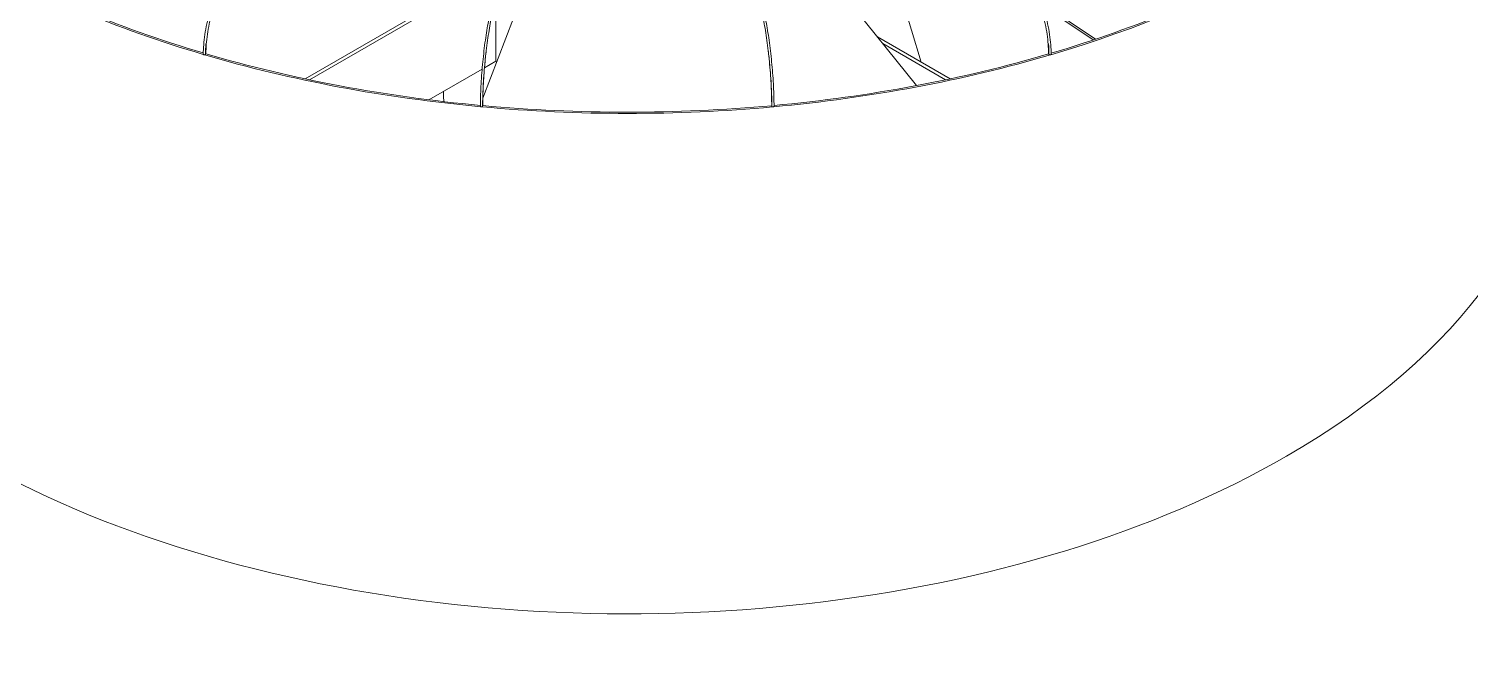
# Model space of a CAD drawing. Header units: millimetres. Extents: x -312439 to 477422, y -331570 to 212570.
# Drawn here: x 396419.5 to 396825, y 108075 to 108251.5 of the extents above; entities that cross this region are included whole.
import ezdxf

# ---------------------------------------------------------------- set-up
doc = ezdxf.new("R2010")
doc.units = ezdxf.units.MM

msp = doc.modelspace()

# ---------------------------------------------------------------- linework, layer by layer
at = {"color": 0, "linetype": 'Continuous', "lineweight": 0, "extrusion": (0, 0.816497, 0.57735)}
for p, q in [((396669.248, 108235.517), (396646.619, 108263.733)), ((396663.164, 108266.588), (396670.556, 108242.116)), ((396540.205, 108262.235), (396497.219, 108237.417)), ((396498.486, 108237.148), (396541.643, 108262.065)), ((396558.147, 108260.499), (396547.225, 108231.992)), ((396550.899, 108259.505), (396550.899, 108242.405)), ((396704.536, 108258.707), (396719.628, 108248.566)), ((396718.982, 108248.349), (396704.81, 108257.873)), ((396678.696, 108237.417), (396658.264, 108249.213)), ((396659.757, 108247.351), (396677.428, 108237.148)), ((396547.03, 108240.172), (396532.06, 108231.529)), ((396550.899, 108242.405), (396547.695, 108240.556)), ((396536.157, 108232.908), (396536.157, 108233.894)), ((396546.547, 108230.223), (396546.444, 108229.954))]:
    msp.add_line(p, q, dxfattribs=at)
at = {"color": 0, "linetype": 'Continuous', "lineweight": 0}
for centre, major_axis, ratio, start_param, end_param in [((396587.957, 108379.083), (-262.225, 0), 0.5773503, 2.0421116, 2.6702774), ((396587.957, 108379.083), (-262.225, 0), 0.5773503, 0.7858257, 1.0981183), ((396587.957, 108379.083), (-261.613, 0), 0.5773503, 0.7858227, 1.096892), ((396587.957, 108379.083), (-261.613, 0), 0.5773503, 2.0437737, 2.355024), ((396468.871, 108244.329), (-0.306, 0), 0.5773503, 0, 3.1415927), ((396587.957, 108379.083), (-262.225, 0), 0.5773503, 1.0998851, 1.4125333), ((396469.01, 108244.487), (-0.306, -0.003), 0.5885883, 2.6652649, 3.1415927), ((396587.957, 108379.083), (-261.613, 0), 0.5773503, 1.1000981, 1.4118355), ((396587.957, 108379.083), (-262.225, 0), 0.5773503, 1.7280308, 2.0415976), ((396587.957, 108379.083), (-261.613, 0), 0.5773503, 1.7289191, 2.0406845), ((396706.688, 108244.487), (-0.306, 0.003), 0.5885883, 0, 0.4763277), ((396706.827, 108244.329), (-0.306, 0), 0.5773503, 0, 3.1415927), ((396587.957, 108264.301), (-53.025, 0), 0.5773503, 0.7969487, 0.8037884), ((396587.957, 108232.908), (-51.8, 0), 0.5773503, 0, 0.0632109), ((396546.852, 108229.701), (-0.306, 0), 0.5773503, 0, 3.1415927), ((396587.957, 108379.083), (-262.225, 0), 0.5773503, 1.4139544, 1.727034), ((396546.9, 108229.875), (-0.306, -0.001), 0.5898153, 2.9827557, 3.1415927), ((396587.957, 108379.083), (-261.613, 0), 0.5773503, 1.41439, 1.726367), ((396628.798, 108229.875), (-0.306, 0.001), 0.5898153, 0, 0.1588369), ((396628.846, 108229.701), (-0.306, 0), 0.5773503, 0, 3.1415927)]:
    msp.add_ellipse(centre, major_axis=major_axis, ratio=ratio, start_param=start_param, end_param=end_param, dxfattribs=at)
at = {"color": 3, "linetype": 'Continuous', "lineweight": 0}
for start_param, end_param in [(0, 2.3561945), (2.3561945, 3.1415927)]:
    msp.add_ellipse((396587.957, 108238.343), major_axis=(-262.225, 0), ratio=0.5773503, start_param=start_param, end_param=end_param, dxfattribs=at)
at = {"color": 0, "linetype": 'Continuous', "lineweight": 0}
for points, knots in [([(396468.565, 108244.329), (396468.565, 108246.045), (396468.715, 108247.926), (396469.303, 108251.842), (396469.739, 108253.876), (396470.855, 108257.903), (396471.534, 108259.895), (396473.071, 108263.645), (396473.928, 108265.402), (396475.74, 108268.513), (396476.694, 108269.867), (396477.654, 108270.955)], [4.712389, 4.712389, 4.712389, 4.712389, 5.0265482, 5.0265482, 5.3407075, 5.3407075, 5.6548668, 5.6548668, 5.969026, 5.969026, 6.2831853, 6.2831853, 6.2831853, 6.2831853]), ([(396478.114, 108270.55), (396477.199, 108269.514), (396476.279, 108268.21), (396474.518, 108265.184), (396473.678, 108263.459), (396472.173, 108259.773), (396471.509, 108257.812), (396470.421, 108253.852), (396469.999, 108251.854), (396469.441, 108248.022), (396469.304, 108246.189), (396469.316, 108244.518), (396469.316, 108244.504), (396469.316, 108244.49)], [0, 0, 0, 0, 0.3146448, 0.3146448, 0.6317673, 0.6317673, 0.9490354, 0.9490354, 1.2663034, 1.2663034, 1.5835715, 1.5835715, 1.5863402, 1.5863402, 1.5863402, 1.5863402]), ([(396697.584, 108270.55), (396698.499, 108269.514), (396699.419, 108268.21), (396701.18, 108265.184), (396702.02, 108263.459), (396703.525, 108259.773), (396704.19, 108257.812), (396705.277, 108253.852), (396705.699, 108251.854), (396706.257, 108248.022), (396706.394, 108246.189), (396706.382, 108244.518), (396706.382, 108244.504), (396706.382, 108244.49)], [6.2831853, 6.2831853, 6.2831853, 6.2831853, 6.5978301, 6.5978301, 6.9149527, 6.9149527, 7.2322207, 7.2322207, 7.5494887, 7.5494887, 7.8667568, 7.8667568, 7.8695255, 7.8695255, 7.8695255, 7.8695255]), ([(396707.134, 108244.329), (396707.134, 108246.045), (396706.983, 108247.926), (396706.395, 108251.842), (396705.959, 108253.876), (396704.843, 108257.903), (396704.164, 108259.895), (396702.627, 108263.645), (396701.77, 108265.402), (396699.958, 108268.513), (396699.004, 108269.867), (396698.044, 108270.955)], [4.712389, 4.712389, 4.712389, 4.712389, 5.0265482, 5.0265482, 5.3407075, 5.3407075, 5.6548668, 5.6548668, 5.969026, 5.969026, 6.2831853, 6.2831853, 6.2831853, 6.2831853]), ([(396546.546, 108229.701), (396546.546, 108231.404), (396546.597, 108233.294), (396546.799, 108237.265), (396546.949, 108239.345), (396547.332, 108243.493), (396547.565, 108245.561), (396548.092, 108249.484), (396548.386, 108251.338), (396549.007, 108254.655), (396549.334, 108256.116), (396549.662, 108257.313)], [4.712389, 4.712389, 4.712389, 4.712389, 5.0265482, 5.0265482, 5.3407075, 5.3407075, 5.6548668, 5.6548668, 5.969026, 5.969026, 6.2831853, 6.2831853, 6.2831853, 6.2831853]), ([(396550.253, 108257.151), (396549.935, 108255.991), (396549.615, 108254.56), (396549.004, 108251.294), (396548.713, 108249.457), (396548.193, 108245.568), (396547.963, 108243.518), (396547.588, 108239.408), (396547.442, 108237.35), (396547.249, 108233.432), (396547.202, 108231.573), (396547.206, 108229.897), (396547.206, 108229.887), (396547.206, 108229.876)], [0, 0, 0, 0, 0.3152669, 0.3152669, 0.6325349, 0.6325349, 0.949803, 0.949803, 1.267071, 1.267071, 1.584339, 1.584339, 1.5863402, 1.5863402, 1.5863402, 1.5863402]), ([(396625.445, 108257.151), (396625.763, 108255.991), (396626.083, 108254.56), (396626.694, 108251.294), (396626.985, 108249.457), (396627.505, 108245.568), (396627.735, 108243.518), (396628.11, 108239.408), (396628.256, 108237.35), (396628.449, 108233.432), (396628.496, 108231.573), (396628.492, 108229.897), (396628.492, 108229.887), (396628.492, 108229.876)], [0, 0, 0, 0, 0.3152669, 0.3152669, 0.6325349, 0.6325349, 0.949803, 0.949803, 1.267071, 1.267071, 1.584339, 1.584339, 1.5863402, 1.5863402, 1.5863402, 1.5863402]), ([(396629.152, 108229.701), (396629.152, 108231.404), (396629.101, 108233.294), (396628.899, 108237.265), (396628.749, 108239.345), (396628.366, 108243.493), (396628.133, 108245.561), (396627.606, 108249.484), (396627.312, 108251.338), (396626.691, 108254.655), (396626.364, 108256.116), (396626.036, 108257.313)], [4.712389, 4.712389, 4.712389, 4.712389, 5.0265482, 5.0265482, 5.3407075, 5.3407075, 5.6548668, 5.6548668, 5.969026, 5.969026, 6.2831853, 6.2831853, 6.2831853, 6.2831853]), ([(396547.158, 108229.701), (396547.158, 108231.392), (396547.209, 108233.272), (396547.41, 108237.225), (396547.559, 108239.297), (396547.875, 108242.712), (396548.017, 108244.058), (396548.174, 108245.374)], [4.71238898, 4.71238898, 4.71238898, 4.71238898, 5.02654825, 5.02654825, 5.34070751, 5.34070751, 5.54584713, 5.54584713, 5.54584713, 5.54584713]), ([(396628.54, 108229.701), (396628.54, 108231.392), (396628.489, 108233.272), (396628.288, 108237.225), (396628.139, 108239.297), (396627.823, 108242.712), (396627.681, 108244.058), (396627.524, 108245.374)], [4.71238898, 4.71238898, 4.71238898, 4.71238898, 5.02654825, 5.02654825, 5.34070751, 5.34070751, 5.54584713, 5.54584713, 5.54584713, 5.54584713])]:
    msp.add_open_spline(points, degree=3, knots=knots, dxfattribs=at)
for points in [[(396469.177, 108244.329), (396469.177, 108245.27), (396469.223, 108246.264), (396469.315, 108247.296)], [(396706.521, 108244.329), (396706.521, 108245.27), (396706.475, 108246.264), (396706.383, 108247.296)]]:
    msp.add_open_spline(points, degree=3, dxfattribs=at)

doc.saveas('drawing.dxf')
